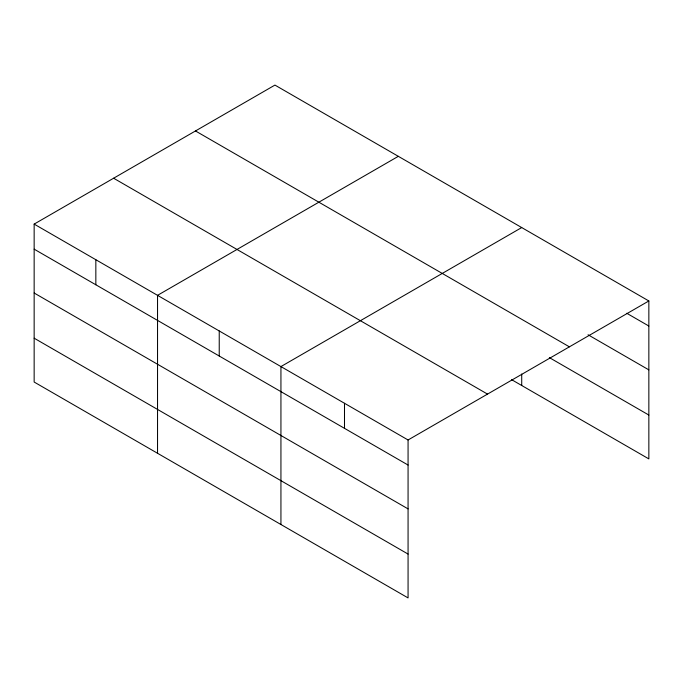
<?xml version="1.0" encoding="UTF-8"?>
<svg xmlns="http://www.w3.org/2000/svg" width="683" height="683" viewBox="0 0 683 683"><rect width="100%" height="100%" fill="white"/><g stroke="black" fill="none" stroke-linecap="round" stroke-linejoin="round"><path stroke-width="1.02" d="M648.85 300.964L408.067 439.98L408.067 597.915L34.15 382.036L34.15 224.101L274.933 85.085L648.85 300.964L648.85 458.899L511.593 379.654M398.326 156.322L157.542 295.338L157.542 453.281M521.718 227.559L280.935 366.575L280.935 524.518M626.738 313.258L648.85 326.022M588.046 334.764L648.85 369.87M195.475 130.957L569.391 346.836M549.354 357.61L648.85 415.051M113.609 178.22L487.525 394.1M34.15 224.101L408.067 439.98M34.15 249.158L408.067 465.038M34.15 293.007L408.067 508.886M34.15 338.187L408.067 554.067M521.718 374.019L521.718 385.502M344.497 403.277L344.497 428.335M219.234 330.956L219.234 356.022M95.842 259.719L95.842 284.777"/></g></svg>
